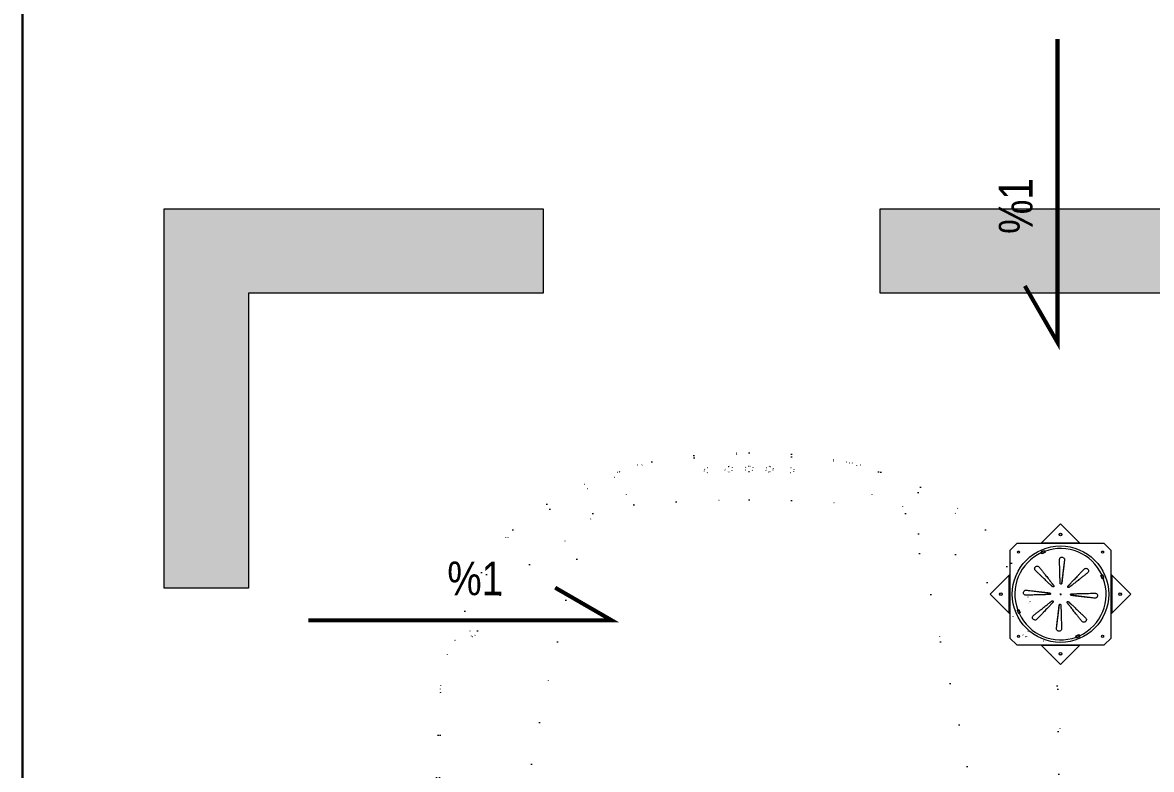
# Model space of a CAD drawing. Extents: x -1439 to 23780, y -1362 to 4476.
# Drawn here: x 20509.5 to 20844.5, y 2050.5 to 2272 of the extents above; entities that cross this region are included whole.
import ezdxf
from ezdxf.xclip import XClip

# ---------------------------------------------------------------- set-up
doc = ezdxf.new("R2010")
doc.units = 0
doc.header["$MEASUREMENT"] = 0
doc.header["$XCLIPFRAME"] = 0
doc.linetypes.add('Audi$0$DOT2', pattern=[0.125, 0, -0.125])
doc.layers.get('0').update_dxf_attribs({"color": 9, "lineweight": 9})
for name, color, linetype, lineweight in [('Audi$0$04', 8, 'Continuous', 9), ('Audi$0$06D', 8, 'Continuous', 9), ('Audi$0$20', 8, 'Audi$0$DOT2', 9), ('Audi$0$21', 8, 'Continuous', 9), ('E-KABLO', 7, 'Continuous', 30)]:
    doc.layers.add(name, color=color, linetype=linetype, lineweight=lineweight)
doc.styles.add('Audi$0$MuuM_TEXT-STANDART', font='ARIALN.TTF')

# ---------------------------------------------------------------- blocks, each defined once
blk = doc.blocks.new('Audi$0$p-floor mark_01')
h = blk.add_hatch(color=0)
h.dxf.hatch_style = 1
h.paths.add_polyline_path([(100, 587.5), (12.5, 587.5), (12.5, 500), (-12.5, 500), (-12.5, 612.5), (100, 612.5)])
h = blk.add_hatch(color=0)
h.dxf.hatch_style = 1
h.paths.add_polyline_path([(400, 587.5), (200, 587.5), (200, 612.5), (400, 612.5)])
at = {"color": 0}
for points in [[(100, 587.5), (12.5, 587.5), (12.5, 500), (-12.5, 500), (-12.5, 612.5), (100, 612.5), (100, 587.5)], [(400, 587.5), (200, 587.5), (200, 612.5), (400, 612.5), (400, 587.5)]]:
    blk.add_lwpolyline(points, close=True, dxfattribs=at)
blk = doc.blocks.new('Audi$0$Group-321-1')
at = {"lineweight": 0}
blk.add_lwpolyline([(384781.8618, 69369.0762), (384781.5727, 69368.4935), (384781.5478, 69368.4017), (384781.5488, 69368.3546), (384781.5351, 69368.2638), (384781.5515, 69367.9843), (384781.5515, 69367.9843), (384781.749, 69367.6906), (384781.7549, 69367.6863), (384781.7923, 69367.6441), (384781.8263, 69367.6169), (384782.0711, 69367.4613), (384782.3403, 69367.353), (384782.3817, 69367.3414), (384782.4453, 69367.3332), (384782.7991, 69367.344), (384783.0363, 69367.4941), (384783.1021, 69367.5581), (384783.1403, 69367.5843), (384783.2058, 69367.6663), (384783.5053, 69368.2326)], dxfattribs=at)
for centre, radius, start, end in [((384787.0532, 69366.1374), 5.9654, 150.48594, 156.73647), ((384789.1281, 69366.4456), 7.5187, 159.68697, 166.35156), ((384781.8971, 69368.3577), 0.3521, 155.6746, 172.8272), ((384781.2507, 69368.3722), 0.2986, 356.6067, 5.6602), ((384777.1322, 69372.6032), 7.5187, 319.30457, 325.96916), ((384764.3472, 69370.8859), 17.3868, 351.32617, 351.63129), ((384781.8007, 69368.141), 0.2809, 142.998, 163.907), ((384781.6108, 69368.2877), 0.0411, 126.4313, 146.9765), ((384781.5894, 69368.3179), 0.00398, 74.7912, 133.7856), ((384781.5845, 69368.3135), 0.0102, 1.6376, 54.3963), ((384781.5006, 69368.3013), 0.0949, 358.817, 7.3839), ((384782.2012, 69368.2894), 0.6058, 179.0659, 219.4798), ((384782.1373, 69368.159), 0.6112, 170.0439, 196.5991), ((384783.574, 69367.6511), 1.8423, 162.0199, 174.3284), ((384778.0913, 69370.7376), 5.9654, 328.91966, 335.17019), ((384782.3166, 69368.2853), 0.8221, 201.4762, 226.3392), ((384782.1191, 69367.7954), 0.3803, 174.3105, 196.6697), ((384781.9405, 69367.6889), 0.1449, 160.4215, 200.1828), ((384781.8274, 69367.732), 0.0243, 63.7649, 169.9953), ((384784.0992, 69371.3805), 4.2739, 238.0489, 242.6341), ((384781.3493, 69368.793), 1.8423, 311.3278, 323.6363), ((384781.9367, 69367.8086), 0.2189, 213.4367, 228.8733), ((384782.901, 69367.8424), 0.3521, 312.8289, 329.9815), ((384781.8626, 69367.7093), 0.0958, 222.8673, 244.0075), ((384781.8298, 69367.649), 0.0272, 202.2018, 232.2843), ((384782.6953, 69368.7143), 1.3999, 231.6246, 243.5204), ((384781.9795, 69367.566), 0.00393, 106.148, 191.2356), ((384781.9926, 69367.569), 0.0174, 192.4725, 226.4338), ((384781.9842, 69367.5477), 0.0228, 79.7433, 104.6743), ((384781.9679, 69367.4673), 0.1048, 43.0274, 79.064), ((384784.0734, 69371.3937), 4.2739, 243.022, 247.6072), ((384783.0862, 69367.4874), 0.0949, 118.2722, 126.8391), ((384783.0473, 69367.5626), 0.0102, 71.2598, 124.0185), ((384783.0109, 69367.569), 0.0411, 338.6796, 359.2249), ((384783.048, 69367.5692), 0.00398, 351.8705, 50.8649), ((384783.2896, 69367.3257), 0.2986, 119.996, 129.0494), ((384782.0763, 69367.6572), 0.139, 226.4813, 253.2418), ((384782.0325, 69367.5354), 0.00393, 108.0079, 193.0955), ((384782.0455, 69367.5388), 0.0174, 194.3324, 228.2937), ((384782.0378, 69367.5173), 0.0228, 81.6031, 106.5342), ((384782.0242, 69367.4364), 0.1048, 44.8873, 80.9239), ((384782.0223, 69367.5184), 0.0302, 24.4378, 42.4802), ((384782.0457, 69367.5282), 0.00493, 273.6822, 33.6822), ((384782.6682, 69368.0497), 0.6058, 266.1764, 306.5902), ((384782.7811, 69367.6377), 0.2809, 321.7491, 342.6581), ((384795.1854, 69355.0563), 17.3868, 134.02483, 134.32996), ((384782.1264, 69367.6297), 0.139, 228.3412, 255.1017), ((384782.043, 69367.5459), 0.0229, 252.8528, 277.4764), ((384782.0856, 69367.5071), 0.00493, 90.1141, 210.1141), ((384782.1019, 69367.5147), 0.0229, 206.3199, 230.9435), ((384782.0905, 69367.4822), 0.0302, 81.316, 99.3585), ((384782.1758, 69367.6043), 0.139, 230.5544, 257.315), ((384782.0783, 69367.4086), 0.1048, 44.7323, 80.7688), ((384782.0769, 69367.4892), 0.0302, 26.2976, 44.3401), ((384782.0999, 69367.4998), 0.00493, 275.5421, 35.5421), ((384782.0967, 69367.5174), 0.0229, 254.7126, 279.3362), ((384782.1404, 69367.4796), 0.00493, 91.9739, 211.9739), ((384782.1563, 69367.4877), 0.0229, 208.1798, 232.8034), ((384782.146, 69367.4549), 0.0302, 83.1759, 101.2183), ((384782.2273, 69367.5797), 0.139, 232.4143, 259.1748), ((384782.1491, 69367.4857), 0.0174, 257.3624, 291.3237), ((384782.1362, 69367.3809), 0.1048, 46.5921, 82.6287), ((384782.1361, 69367.4668), 0.0228, 19.1219, 44.053), ((384782.1539, 69367.4731), 0.00393, 292.5606, 17.6483), ((384782.5995, 69367.9217), 0.6112, 289.0571, 315.6122), ((384782.7254, 69368.6988), 1.3999, 242.1358, 254.0316), ((384782.2044, 69367.4602), 0.0174, 259.2223, 293.1836), ((384782.1921, 69367.441), 0.0228, 20.9818, 45.9129), ((384782.2096, 69367.4478), 0.00393, 294.4205, 19.5081), ((384782.4333, 69367.421), 0.0243, 315.6609, 61.8912), ((384782.3323, 69367.4878), 0.1449, 285.4734, 325.2346), ((384782.3147, 69367.695), 0.3803, 288.9864, 311.3457), ((384782.3942, 69367.4364), 0.0958, 241.6486, 262.7889), ((384782.3644, 69367.3745), 0.0272, 253.3718, 283.4544), ((384782.4317, 69367.5545), 0.2189, 256.7829, 272.2195), ((384782.5977, 69368.1411), 0.8221, 259.3169, 284.18)]:
    blk.add_arc(centre, radius, start, end, dxfattribs=at)
blk = doc.blocks.new('Audi$0$p-audi_arac')
at = {"xscale": 99.99999999999999, "yscale": 99.99999999999999, "zscale": 99.99999999999999, "rotation": 117.1763778173342}
blk.add_blockref('Audi$0$Group-321-1', (23745751.03, -31061967.79), dxfattribs=at)
blk = doc.blocks.new('Audi$0$p-audi_floor marks')
at = {"layer": 'Audi$0$06D', "color": 253}
blk.add_blockref('Audi$0$p-floor mark_01', (1800, 426.81), dxfattribs=at)
at = {"layer": 'Audi$0$20'}
ref = blk.add_blockref('Audi$0$p-audi_arac', (1761.32, 375.71), dxfattribs=dict(at, xscale=-1, rotation=270))
XClip(ref).set_block_clipping_path([(442.9100702573, 108.1334019491), (425.8714363277, 108.1334019491), (407.224189628, 97.4785099758), (396.2257734519, 99.0232765292), (399.1457710822, 107.4703166514), (75.4453729086, 107.4703166514), (75.4453729086, 292.3853972147), (398.3798216949, 292.3853972147), (398.3798216949, 303.6964038125), (416.5061172131, 303.6964038125), (416.5061172131, 292.0856582628), (620.4144020041, 292.0856582628), (620.4144020041, 90.4969449982)])
blk = doc.blocks.new('Audi$0$p-suzgec')
at = {"ltscale": 25}
for p, q in [((-5.91, 15.2), (-0.25, 20.86)), ((-0.25, 20.86), (5.41, 15.2)), ((-13.25, 15), (-15.25, 13)), ((12.75, 15), (-13.25, 15)), ((-6.11, 15), (-5.91, 15.2)), ((-5.91, 15.2), (5.41, 15.2)), ((5.41, 15.2), (5.61, 15)), ((14.75, 13), (12.75, 15)), ((-15.25, 13), (-15.25, -13)), ((-5.89, 12.32), (-5.97, 12.51)), ((-5.76, 12), (-5.89, 12.32)), ((-5.05, 12.9), (-4.97, 12.7)), ((-4.97, 12.7), (-4.84, 12.38)), ((0.95, 10.24), (0.01, 3.14)), ((14.75, -13), (14.75, 13)), ((-21.11, 0), (-15.45, 5.66)), ((-15.45, 5.66), (-15.25, 5.86)), ((-15.45, -5.66), (-15.45, 5.66)), ((12.07, 5.64), (12.26, 5.72)), ((12.65, 4.8), (12.45, 4.72)), ((14.75, 5.86), (14.95, 5.66)), ((14.95, 5.66), (14.95, -5.66)), ((14.95, 5.66), (20.61, 0)), ((-15.45, -5.66), (-21.11, 0)), ((-10.49, 1.2), (-3.39, 0.26)), ((-3.27, 0.25), (-3.39, 0.26)), ((-0.25, 0), (-0.5, 0)), ((-0.25, 0), (-0.25, 0.25)), ((-0.25, 0), (0, 0)), ((-0.25, 0), (-0.25, -0.25)), ((0, 3.02), (0.01, 3.14)), ((20.61, 0), (14.95, -5.66)), ((-1.45, -10.24), (-0.51, -3.14)), ((-0.5, -3.02), (-0.51, -3.14)), ((2.77, -0.25), (2.89, -0.26)), ((9.99, -1.2), (2.89, -0.26)), ((-15.25, -5.86), (-15.45, -5.66)), ((-13.15, -4.8), (-12.95, -4.72)), ((-12.95, -4.72), (-12.63, -4.59)), ((-12.57, -5.64), (-12.76, -5.72)), ((-12.25, -5.51), (-12.57, -5.64)), ((14.95, -5.66), (14.75, -5.86)), ((-15.25, -13), (-13.25, -15)), ((4.47, -12.7), (4.34, -12.38)), ((4.55, -12.9), (4.47, -12.7)), ((5.26, -12), (5.39, -12.32)), ((5.39, -12.32), (5.47, -12.51)), ((12.75, -15), (14.75, -13)), ((-13.25, -15), (12.75, -15)), ((-5.91, -15.2), (-6.11, -15)), ((5.41, -15.2), (-5.91, -15.2)), ((-0.25, -20.86), (-5.91, -15.2)), ((5.41, -15.2), (-0.25, -20.86)), ((5.61, -15), (5.41, -15.2))]:
    blk.add_line(p, q, dxfattribs=at)
for centre, radius in [((-0.25, 17.68), 0.4), ((-0.25, 17.68), 0.358), ((-0.25, 0), 14.3), ((-12.75, 12.5), 0.3), ((12.25, 12.5), 0.3), ((-17.93, 0), 0.4), ((-17.93, 0), 0.358), ((17.43, 0), 0.4), ((17.43, 0), 0.358), ((-12.75, -12.5), 0.3), ((12.25, -12.5), 0.3), ((-0.25, -17.68), 0.4), ((-0.25, -17.68), 0.358)]:
    blk.add_circle(centre, radius, dxfattribs=at)
for radius, start, end in [(13.55, 24.6147, 110.3853), (13.55, 114.6147, 200.3853), (13.76, 110.4176, 114.5824), (13.7, 110.4084, 114.5916), (13.25, 110.3378, 114.6622), (13.2, 110.3292, 114.6708), (13.55, 294.6147, 20.3853), (13.2, 20.3292, 24.6708), (13.25, 20.3378, 24.6622), (13.7, 20.4084, 24.5916), (13.76, 20.4176, 24.5824), (13.76, 200.4176, 204.5824), (13.7, 200.4084, 204.5916), (13.25, 200.3378, 204.6622), (13.2, 200.3292, 204.6708), (13.55, 204.6147, 290.3853), (13.2, 290.3292, 294.6708), (13.25, 290.3378, 294.6622), (13.7, 290.4084, 294.5916), (13.76, 290.4176, 294.5824)]:
    blk.add_arc((-0.25, 0), radius, start, end, dxfattribs=at)
for points, knots in [([(-0.55, 10.22), (-0.56, 10.32), (-0.54, 10.42), (-0.46, 10.62), (-0.4, 10.7), (-0.26, 10.84), (-0.17, 10.9), (0.02, 10.98), (0.13, 10.99), (0.33, 10.99), (0.43, 10.96), (0.62, 10.87), (0.7, 10.8), (0.83, 10.65), (0.88, 10.56), (0.95, 10.36), (0.95, 10.25), (0.94, 10.15)], [2.169268, 2.169268, 2.169268, 2.169268, 2.468107, 2.468107, 2.768207, 2.768207, 3.065525, 3.065525, 3.362844, 3.362844, 3.660162, 3.660162, 3.95748, 3.95748, 4.257581, 4.257581, 4.55635, 4.55635, 4.55635, 4.55635]), ([(-7.69, 7.01), (-7.76, 7.08), (-7.82, 7.17), (-7.91, 7.36), (-7.93, 7.46), (-7.92, 7.66), (-7.9, 7.77), (-7.82, 7.96), (-7.75, 8.04), (-7.61, 8.18), (-7.52, 8.23), (-7.32, 8.3), (-7.21, 8.31), (-7.02, 8.3), (-6.91, 8.27), (-6.73, 8.17), (-6.65, 8.1), (-6.59, 8.02)], [2.169268, 2.169268, 2.169268, 2.169268, 2.468107, 2.468107, 2.768207, 2.768207, 3.065525, 3.065525, 3.362844, 3.362844, 3.660162, 3.660162, 3.95748, 3.95748, 4.257581, 4.257581, 4.55635, 4.55635, 4.55635, 4.55635]), ([(6.76, 7.44), (6.83, 7.51), (6.92, 7.57), (7.11, 7.66), (7.21, 7.68), (7.41, 7.67), (7.52, 7.65), (7.71, 7.57), (7.79, 7.5), (7.93, 7.36), (7.98, 7.27), (8.05, 7.07), (8.06, 6.96), (8.05, 6.77), (8.02, 6.66), (7.92, 6.48), (7.85, 6.4), (7.77, 6.34)], [2.169268, 2.169268, 2.169268, 2.169268, 2.468107, 2.468107, 2.768207, 2.768207, 3.065525, 3.065525, 3.362844, 3.362844, 3.660162, 3.660162, 3.95748, 3.95748, 4.257581, 4.257581, 4.55635, 4.55635, 4.55635, 4.55635]), ([(-10.47, -0.3), (-10.57, -0.31), (-10.67, -0.29), (-10.87, -0.21), (-10.95, -0.15), (-11.09, -0.01), (-11.15, 0.08), (-11.23, 0.27), (-11.24, 0.38), (-11.24, 0.58), (-11.21, 0.68), (-11.12, 0.87), (-11.05, 0.95), (-10.9, 1.08), (-10.81, 1.13), (-10.61, 1.2), (-10.5, 1.2), (-10.4, 1.19)], [2.169268, 2.169268, 2.169268, 2.169268, 2.468107, 2.468107, 2.768207, 2.768207, 3.065525, 3.065525, 3.362844, 3.362844, 3.660162, 3.660162, 3.95748, 3.95748, 4.257581, 4.257581, 4.55635, 4.55635, 4.55635, 4.55635]), ([(-3.47, 0.39), (-3.47, 0.39), (-3.47, 0.39), (-3.47, 0.39), (-3.44, 0.39), (-3.41, 0.38), (-3.35, 0.35), (-3.33, 0.33), (-3.29, 0.28), (-3.27, 0.25), (-3.25, 0.19), (-3.25, 0.16), (-3.25, 0.1), (-3.26, 0.07), (-3.28, 0.01), (-3.3, -0.01), (-3.34, -0.06), (-3.37, -0.08), (-3.43, -0.1), (-3.46, -0.11), (-3.49, -0.11), (-3.5, -0.11), (-3.51, -0.11)], [-0.0013985, -0.0013985, -0.0013985, -0.0013985, 0, 0, 0, 0.0909291, 0.0909291, 0.1818582, 0.1818582, 0.2711248, 0.2711248, 0.3603915, 0.3603915, 0.4496581, 0.4496581, 0.5389247, 0.5389247, 0.6298538, 0.6298538, 0.7207829, 0.7207829, 0.7401198, 0.7401198, 0.7401198, 0.7401198]), ([(-2.25, 2.55), (-2.25, 2.55), (-2.25, 2.55), (-2.25, 2.55), (-2.23, 2.53), (-2.22, 2.5), (-2.2, 2.44), (-2.19, 2.4), (-2.2, 2.35), (-2.21, 2.31), (-2.24, 2.26), (-2.25, 2.23), (-2.3, 2.19), (-2.33, 2.17), (-2.38, 2.15), (-2.42, 2.15), (-2.48, 2.15), (-2.51, 2.15), (-2.57, 2.18), (-2.59, 2.19), (-2.62, 2.22), (-2.63, 2.22), (-2.63, 2.23)], [-0.0013985, -0.0013985, -0.0013985, -0.0013985, 0, 0, 0, 0.0909291, 0.0909291, 0.1818582, 0.1818582, 0.2711248, 0.2711248, 0.3603915, 0.3603915, 0.4496581, 0.4496581, 0.5389247, 0.5389247, 0.6298538, 0.6298538, 0.7207829, 0.7207829, 0.7401198, 0.7401198, 0.7401198, 0.7401198]), ([(0.14, 3.22), (0.14, 3.22), (0.14, 3.22), (0.14, 3.22), (0.14, 3.19), (0.13, 3.16), (0.1, 3.1), (0.08, 3.08), (0.03, 3.04), (0, 3.02), (-0.06, 3), (-0.09, 3), (-0.15, 3), (-0.18, 3.01), (-0.24, 3.03), (-0.26, 3.05), (-0.31, 3.09), (-0.33, 3.12), (-0.35, 3.18), (-0.36, 3.21), (-0.36, 3.24), (-0.36, 3.25), (-0.36, 3.26)], [-0.0013985, -0.0013985, -0.0013985, -0.0013985, 0, 0, 0, 0.0909291, 0.0909291, 0.1818582, 0.1818582, 0.2711248, 0.2711248, 0.3603915, 0.3603915, 0.4496581, 0.4496581, 0.5389247, 0.5389247, 0.6298538, 0.6298538, 0.7207829, 0.7207829, 0.7401198, 0.7401198, 0.7401198, 0.7401198]), ([(2.3, 2), (2.3, 2), (2.3, 2), (2.3, 2), (2.28, 1.98), (2.25, 1.97), (2.19, 1.95), (2.15, 1.94), (2.1, 1.95), (2.06, 1.96), (2.01, 1.99), (1.98, 2), (1.94, 2.05), (1.92, 2.08), (1.9, 2.13), (1.9, 2.17), (1.9, 2.23), (1.9, 2.26), (1.93, 2.32), (1.94, 2.34), (1.97, 2.37), (1.97, 2.38), (1.98, 2.38)], [-0.0013985, -0.0013985, -0.0013985, -0.0013985, 0, 0, 0, 0.0909291, 0.0909291, 0.1818582, 0.1818582, 0.2711248, 0.2711248, 0.3603915, 0.3603915, 0.4496581, 0.4496581, 0.5389247, 0.5389247, 0.6298538, 0.6298538, 0.7207829, 0.7207829, 0.7401198, 0.7401198, 0.7401198, 0.7401198]), ([(2.97, -0.39), (2.97, -0.39), (2.97, -0.39), (2.97, -0.39), (2.94, -0.39), (2.91, -0.38), (2.85, -0.35), (2.83, -0.33), (2.79, -0.28), (2.77, -0.25), (2.75, -0.19), (2.75, -0.16), (2.75, -0.1), (2.76, -0.07), (2.78, -0.01), (2.8, 0.01), (2.84, 0.06), (2.87, 0.08), (2.93, 0.1), (2.96, 0.11), (2.99, 0.11), (3, 0.11), (3.01, 0.11)], [-0.0013985, -0.0013985, -0.0013985, -0.0013985, 0, 0, 0, 0.0909291, 0.0909291, 0.1818582, 0.1818582, 0.2711248, 0.2711248, 0.3603915, 0.3603915, 0.4496581, 0.4496581, 0.5389247, 0.5389247, 0.6298538, 0.6298538, 0.7207829, 0.7207829, 0.7401198, 0.7401198, 0.7401198, 0.7401198]), ([(9.97, 0.3), (10.07, 0.31), (10.17, 0.29), (10.37, 0.21), (10.45, 0.15), (10.59, 0.01), (10.65, -0.08), (10.73, -0.27), (10.74, -0.38), (10.74, -0.58), (10.71, -0.68), (10.62, -0.87), (10.55, -0.95), (10.4, -1.08), (10.31, -1.13), (10.11, -1.2), (10, -1.2), (9.9, -1.19)], [2.169268, 2.169268, 2.169268, 2.169268, 2.468107, 2.468107, 2.768207, 2.768207, 3.065525, 3.065525, 3.362844, 3.362844, 3.660162, 3.660162, 3.95748, 3.95748, 4.257581, 4.257581, 4.55635, 4.55635, 4.55635, 4.55635]), ([(-2.8, -2), (-2.8, -2), (-2.8, -2), (-2.8, -2), (-2.78, -1.98), (-2.75, -1.97), (-2.69, -1.95), (-2.65, -1.94), (-2.6, -1.95), (-2.56, -1.96), (-2.51, -1.99), (-2.48, -2), (-2.44, -2.05), (-2.42, -2.08), (-2.4, -2.13), (-2.4, -2.17), (-2.4, -2.23), (-2.4, -2.26), (-2.43, -2.32), (-2.44, -2.34), (-2.47, -2.37), (-2.47, -2.38), (-2.48, -2.38)], [-0.0013985, -0.0013985, -0.0013985, -0.0013985, 0, 0, 0, 0.0909291, 0.0909291, 0.1818582, 0.1818582, 0.2711248, 0.2711248, 0.3603915, 0.3603915, 0.4496581, 0.4496581, 0.5389247, 0.5389247, 0.6298538, 0.6298538, 0.7207829, 0.7207829, 0.7401198, 0.7401198, 0.7401198, 0.7401198]), ([(-0.64, -3.22), (-0.64, -3.22), (-0.64, -3.22), (-0.64, -3.22), (-0.64, -3.19), (-0.63, -3.16), (-0.6, -3.1), (-0.58, -3.08), (-0.53, -3.04), (-0.5, -3.02), (-0.44, -3), (-0.41, -3), (-0.35, -3), (-0.32, -3.01), (-0.26, -3.03), (-0.24, -3.05), (-0.19, -3.09), (-0.17, -3.12), (-0.15, -3.18), (-0.14, -3.21), (-0.14, -3.24), (-0.14, -3.25), (-0.14, -3.26)], [-0.0013985, -0.0013985, -0.0013985, -0.0013985, 0, 0, 0, 0.0909291, 0.0909291, 0.1818582, 0.1818582, 0.2711248, 0.2711248, 0.3603915, 0.3603915, 0.4496581, 0.4496581, 0.5389247, 0.5389247, 0.6298538, 0.6298538, 0.7207829, 0.7207829, 0.7401198, 0.7401198, 0.7401198, 0.7401198]), ([(1.75, -2.55), (1.75, -2.55), (1.75, -2.55), (1.75, -2.55), (1.73, -2.53), (1.72, -2.5), (1.7, -2.44), (1.69, -2.4), (1.7, -2.35), (1.71, -2.31), (1.74, -2.26), (1.75, -2.23), (1.8, -2.19), (1.83, -2.17), (1.88, -2.15), (1.92, -2.15), (1.98, -2.15), (2.01, -2.15), (2.07, -2.18), (2.09, -2.19), (2.12, -2.22), (2.13, -2.22), (2.13, -2.23)], [-0.0013985, -0.0013985, -0.0013985, -0.0013985, 0, 0, 0, 0.0909291, 0.0909291, 0.1818582, 0.1818582, 0.2711248, 0.2711248, 0.3603915, 0.3603915, 0.4496581, 0.4496581, 0.5389247, 0.5389247, 0.6298538, 0.6298538, 0.7207829, 0.7207829, 0.7401198, 0.7401198, 0.7401198, 0.7401198]), ([(-7.26, -7.44), (-7.33, -7.51), (-7.42, -7.57), (-7.61, -7.66), (-7.71, -7.68), (-7.91, -7.67), (-8.02, -7.65), (-8.21, -7.57), (-8.29, -7.5), (-8.43, -7.36), (-8.48, -7.27), (-8.55, -7.07), (-8.56, -6.96), (-8.55, -6.77), (-8.52, -6.66), (-8.42, -6.48), (-8.35, -6.4), (-8.27, -6.34)], [2.169268, 2.169268, 2.169268, 2.169268, 2.468107, 2.468107, 2.768207, 2.768207, 3.065525, 3.065525, 3.362844, 3.362844, 3.660162, 3.660162, 3.95748, 3.95748, 4.257581, 4.257581, 4.55635, 4.55635, 4.55635, 4.55635]), ([(7.19, -7.01), (7.26, -7.08), (7.32, -7.17), (7.41, -7.36), (7.43, -7.46), (7.42, -7.66), (7.4, -7.77), (7.32, -7.96), (7.25, -8.04), (7.11, -8.18), (7.02, -8.23), (6.82, -8.3), (6.71, -8.31), (6.52, -8.3), (6.41, -8.27), (6.23, -8.17), (6.15, -8.1), (6.09, -8.02)], [2.169268, 2.169268, 2.169268, 2.169268, 2.468107, 2.468107, 2.768207, 2.768207, 3.065525, 3.065525, 3.362844, 3.362844, 3.660162, 3.660162, 3.95748, 3.95748, 4.257581, 4.257581, 4.55635, 4.55635, 4.55635, 4.55635]), ([(0.05, -10.22), (0.06, -10.32), (0.04, -10.42), (-0.04, -10.62), (-0.1, -10.7), (-0.24, -10.84), (-0.33, -10.9), (-0.52, -10.98), (-0.63, -10.99), (-0.83, -10.99), (-0.93, -10.96), (-1.12, -10.87), (-1.2, -10.8), (-1.33, -10.65), (-1.38, -10.56), (-1.45, -10.36), (-1.45, -10.25), (-1.44, -10.15)], [2.169268, 2.169268, 2.169268, 2.169268, 2.468107, 2.468107, 2.768207, 2.768207, 3.065525, 3.065525, 3.362844, 3.362844, 3.660162, 3.660162, 3.95748, 3.95748, 4.257581, 4.257581, 4.55635, 4.55635, 4.55635, 4.55635])]:
    blk.add_open_spline(points, degree=3, knots=knots, dxfattribs=at)
for points, weights in [([(-0.36, 3.26), (-0.41, 4.94), (-0.55, 10.22)], [1, 1.1928901223, 1.04336959175]), ([(0.94, 10.15), (0.33, 4.89), (0.14, 3.22)], [1.04357122043, 1.19470432993, 1]), ([(-2.63, 2.23), (-3.85, 3.38), (-7.69, 7.01)], [1, 1.19289012244, 1.04336959178]), ([(-6.59, 8.02), (-3.29, 3.87), (-2.25, 2.55)], [1.04357122128, 1.19470433435, 1]), ([(1.98, 2.38), (3.13, 3.6), (6.76, 7.44)], [1, 1.19289012017, 1.04336959134]), ([(7.77, 6.34), (3.62, 3.04), (2.3, 2)], [1.04357122006, 1.19470432802, 1]), ([(11.75, 5.51), (11.9, 5.58), (12.07, 5.64)], [1.02554744525, 1.0127799804, 1]), ([(12.45, 4.72), (12.29, 4.65), (12.13, 4.59)], [1, 1.0127799804, 1.02554744526]), ([(-10.4, 1.19), (-5.14, 0.58), (-3.47, 0.39)], [1.04357122072, 1.19470433147, 1]), ([(-3.51, -0.11), (-5.19, -0.16), (-10.47, -0.3)], [1, 1.19289012449, 1.04336959218]), ([(-8.27, -6.34), (-4.12, -3.04), (-2.8, -2)], [1.04357122094, 1.1947043326, 1]), ([(-2.48, -2.38), (-3.63, -3.6), (-7.26, -7.44)], [1, 1.19289012327, 1.04336959194]), ([(-1.44, -10.15), (-0.83, -4.89), (-0.64, -3.22)], [1.04357122103, 1.19470433305, 1]), ([(-0.14, -3.26), (-0.09, -4.94), (0.05, -10.22)], [1, 1.19289011339, 1.04336959002]), ([(6.09, -8.02), (2.79, -3.87), (1.75, -2.55)], [1.04357121982, 1.19470432681, 1]), ([(2.13, -2.23), (3.35, -3.38), (7.19, -7.01)], [1, 1.19289011781, 1.04336959088])]:
    blk.add_rational_spline(points, weights, degree=2, dxfattribs=at)
for points, weights, knots in [([(3.01, 0.11), (3.53, 0.12), (6.01, 0.19), (9.97, 0.3)], [4.14064799907, 3.56700040162, 2.15953650571, 1.32480586323], [27.48414514, 27.48414514, 27.48414514, 27.50397367, 27.53272487, 27.53272487, 27.53272487]), ([(9.9, -1.19), (7.92, -0.96), (4.7, -0.59), (3.27, -0.42), (2.97, -0.39)], [1.32476723726, 1.64485472039, 2.71311941379, 3.81141839734, 4.16242382948], [0.00590224, 0.00590224, 0.00590224, 0.01753913, 0.04477222, 0.05758123, 0.05758123, 0.05758123])]:
    blk.add_rational_spline(points, weights, degree=2, knots=knots, dxfattribs=at)

msp = doc.modelspace()

# ---------------------------------------------------------------- linework, layer by layer
at = {"layer": 'Audi$0$21', "const_width": 1.2}
for points in [[(20816.61, 2267.14), (20816.61, 2177.14), (20806.93, 2193.91)], [(20594.31, 2094.73), (20684.31, 2094.73), (20667.54, 2104.41)]]:
    msp.add_lwpolyline(points, dxfattribs=at)
at = {"layer": 'E-KABLO', "color": 6, "ltscale": 40}
msp.add_line((20509.5, 2397.18), (20509.5, 1855.09), dxfattribs=at)

# ---------------------------------------------------------------- block references
at = {"layer": 'Audi$0$04', "color": 252}
msp.add_blockref('Audi$0$p-audi_floor marks', (18764, 1177.5), dxfattribs=at)
at = {"layer": 'Audi$0$06D'}
msp.add_blockref('Audi$0$p-suzgec', (20817.75, 2102.48), dxfattribs=at)

# ---------------------------------------------------------------- texts
at = {"layer": 'Audi$0$21', "insert": (20799.19, 2209.34), "char_height": 10, "width": 119.8316, "attachment_point": 1, "rotation": 90, "style": 'Audi$0$MuuM_TEXT-STANDART'}
msp.add_mtext('%1', dxfattribs=at)
at = {"layer": 'Audi$0$21', "insert": (20652.1, 2112.16), "char_height": 10, "width": 119.8316, "attachment_point": 3, "style": 'Audi$0$MuuM_TEXT-STANDART'}
msp.add_mtext('%1', dxfattribs=at)

doc.saveas('drawing.dxf')
